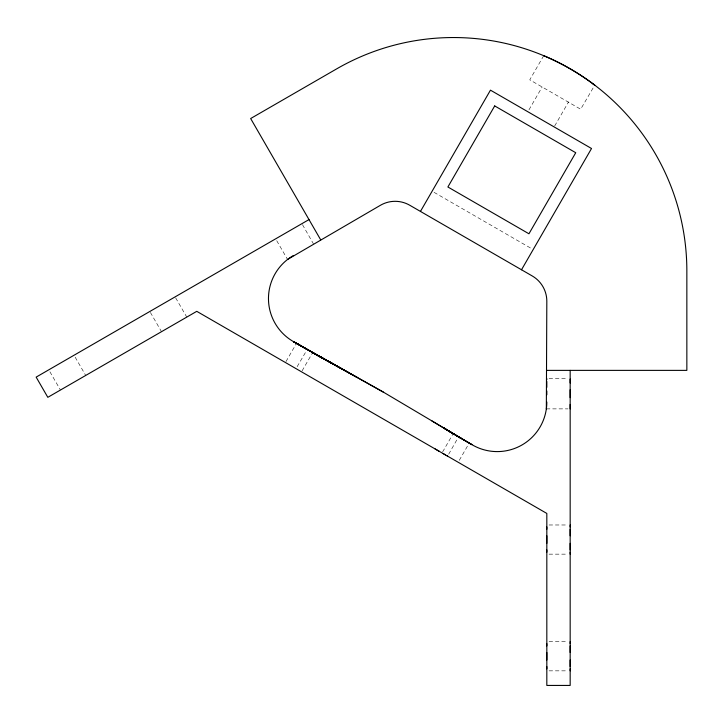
<?xml version="1.0" encoding="UTF-8"?>
<svg xmlns="http://www.w3.org/2000/svg" width="723" height="723" viewBox="0 0 723 723"><rect width="100%" height="100%" fill="white"/><g stroke="black" fill="none" stroke-linecap="round" stroke-linejoin="round"><path stroke-width="0.54" stroke-dasharray="3.62 2.71" d="M448.685 454.207L457.505 438.689M285.983 361.563L296.511 343.317M302.106 370.872L312.634 352.634M543.714 55.689L529.769 79.837L580.668 109.227L594.749 85.151M528.956 109.842L542.151 86.986M554.677 125.965L568.423 102.16L567.971 101.898M442.593 451.983L453.122 433.737M459.268 460.334L469.245 443.054M297.135 366.706L306.154 351.306M549.046 378.644L567.944 378.554M546.344 408.875L567.998 408.875M549.046 524.979L567.944 524.979M549.046 554.152L567.944 554.152M549.046 641.672L567.944 641.672M549.046 670.845L567.944 670.845M434.062 192.336L531.233 248.432M276.728 240.714L287.555 259.467M175.653 297.858L186.769 317.099M150.393 312.444L161.509 331.685M75.156 357.162L85.712 375.445M49.896 371.749L60.452 390.031M302.476 224.636L313.484 243.94"/><path stroke-width="1.08" d="M546.823 394.803L546.823 390.989M546.823 387.338L546.823 381.473M546.823 379.62L546.823 378.662M570.167 549.878L570.167 543.344M570.167 535.788L570.167 529.254M570.167 408.875L570.167 404.437M570.167 397.632L570.167 389.778M570.167 382.982L570.167 379.06M570.167 670.845L570.167 668.883M570.167 666.57L570.167 660.027M570.167 652.48L570.167 645.937M570.167 643.624L570.167 641.672M570.167 554.152L570.167 552.2M570.167 526.931L570.167 524.979M546.344 408.875L546.823 301.229A29.164 29.164 0 0 0 532.236 275.96L409.715 205.224A29.164 29.164 0 0 0 380.542 205.224L287.555 259.467M420.452 211.423L490.465 90.158L591.522 148.504L521.509 269.769M308.992 219.584L36.15 377.117L47.817 397.325L196.764 311.333L546.823 513.438L546.823 685.431L570.167 685.431L570.167 370.375M546.823 370.375L686.85 370.375L686.85 270.908A233.375 233.375 0 0 0 336.791 68.802L250.655 118.536L320.669 239.801M543.714 55.689C561.87 63.308 579.06 73.24 594.749 85.151L592.941 83.787M296.511 343.317L312.634 352.39M457.153 436.068L471.929 444.654A49.589 49.589 0 0 0 546.823 401.997M453.122 433.737L471.929 444.654L383.461 392.173L312.634 352.634L322.259 357.795M357.361 377.514L312.634 352.634L334.415 364.618M349.218 372.932L312.634 352.634L338.626 366.986M312.634 352.634L341.527 368.622M383.461 392.173L293.782 341.798A49.589 49.589 0 0 1 293.276 255.608M298.87 344.681L293.782 341.798L310.339 351.297M306.66 349.182L293.782 341.798L312.363 352.472L311.559 352.011M435.119 448.947L439.521 451.486M443.018 453.502L445.54 454.966M447.076 455.851L447.582 456.141M452.191 433.167L443.841 427.989L461.184 438.4L452.58 433.176M431.848 420.876L454.207 434.36L448.658 430.845M443.841 427.989L454.207 434.36M546.823 526.931L546.823 529.254M546.823 535.788L546.823 543.344M546.823 549.878L546.823 552.2M546.823 643.624L546.823 645.937M546.823 652.48L546.823 660.027M546.823 666.57L546.823 668.883M494.695 105.929L447.889 186.986L528.947 233.782L575.743 152.725L494.695 105.929"/></g></svg>
